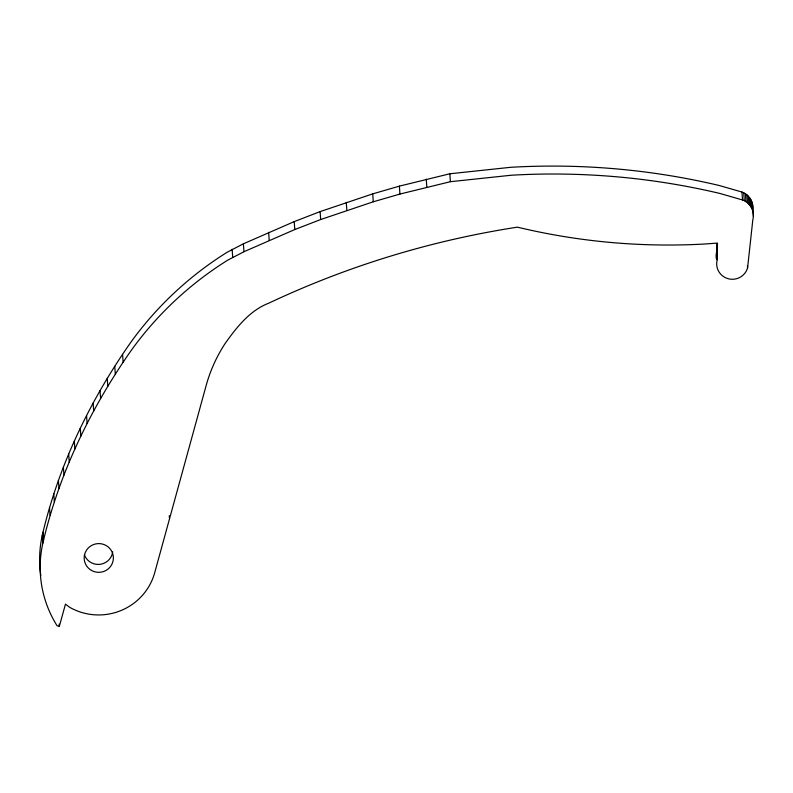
<?xml version="1.0" encoding="UTF-8"?>
<svg xmlns="http://www.w3.org/2000/svg" width="793" height="793" viewBox="0 0 793 793"><rect width="100%" height="100%" fill="white"/><g stroke="black" fill="none" stroke-linecap="round" stroke-linejoin="round"><path stroke-width="1.19" d="M716.406 258.875A15.741 15.473 -4 0 1 716.674 251.847L716.793 243.51M42.872 543.086L43.556 540.132C59.911 471.974 91.007 407.85 131.123 350.556A342.863 337.124 -4 0 1 227.769 260.124L243.957 251.728L294.788 229.534L320.669 219.532L373.275 201.789L399.94 194.057L450.404 181.696L511.336 175.223A713.561 701.617 -4 0 1 719.856 193.442L742.526 199.975C750.456 202.582 755.105 211.681 752.835 219.671L747.591 267.846A15.741 15.473 -4 0 1 728.271 278.749A15.741 15.473 -4 0 1 717.229 259.767L717.467 243.094L704.898 243.996A636.293 625.637 -4 0 1 517.403 227.155A894.236 879.259 -4 0 0 268.906 303.114C249.874 310.39 236.77 327.142 225.291 343.24C216.895 356.027 210.472 370.093 206.349 384.823L154.675 572.833A57.948 56.977 -4 0 1 69.566 607.25L65.472 604.137L59.316 626.361L57.076 625.766A113.181 111.288 -4 0 1 42.872 543.086L42.316 535.166L43 532.212C59.356 464.044 90.452 399.93 130.567 342.635A342.863 337.124 -4 0 1 227.224 252.204L243.401 243.808L294.233 221.614L320.114 211.612L372.72 193.869L399.385 186.137L449.849 173.776L510.781 167.293A713.561 701.617 -4 0 1 719.301 185.512L740.117 191.519C747.71 193.105 753.469 200.639 752.765 208.41M752.597 204.614L753.32 216.33M752.17 202.76L752.726 210.68M751.526 200.966L752.081 208.886M750.674 199.251L751.219 207.181M749.613 197.655L750.168 205.585M748.374 196.198L748.929 204.118M746.976 194.89L747.531 202.81M745.42 193.75L745.975 201.67M743.745 192.808L744.3 200.728M747.432 265.586L747.591 267.846M741.97 192.055L742.526 199.975M716.674 251.847L717.229 259.767M449.849 173.776L450.404 181.696M426.267 179.168L426.822 187.089M399.385 186.137L399.94 194.057M372.72 193.869L373.275 201.789M346.283 202.364L346.838 210.284M320.114 211.612L320.669 219.532M294.233 221.614L294.788 229.534M268.649 232.349L269.204 240.269M243.401 243.808L243.957 251.728M232.141 249.319L232.696 257.239M169.266 515.668L169.424 517.928M122.588 354.431L123.133 362.351M114.767 366.297L115.322 374.217M107.253 378.35L107.808 386.27M100.037 390.572L100.592 398.492M93.138 402.973L93.683 410.893M86.546 415.532L87.101 423.452M80.271 428.25L80.827 436.17M74.314 441.116L74.869 449.036M68.694 454.121L69.249 462.041M63.39 467.255L63.946 475.176M58.424 480.518L58.979 488.438M53.785 493.89L54.34 501.81M59.158 624.101L59.316 626.361M49.493 507.371L50.048 515.301M43 532.212L43.556 540.132M42.802 533.342L43.357 541.262M112.695 551.908A14.601 14.363 -4 0 1 84.375 554.654M40.81 575.53A113.181 111.288 -4 0 1 42.316 535.166M91.443 570.405A14.601 14.363 -4 0 0 113.379 557.955A14.601 14.363 -4 0 0 91.502 545.525A14.601 14.363 -4 0 0 91.443 570.405"/></g></svg>
